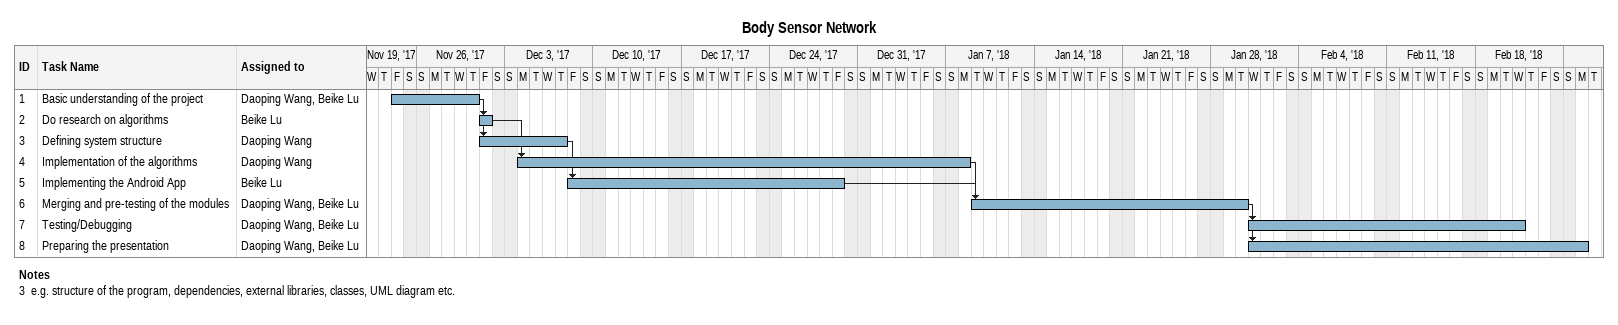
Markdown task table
Body Sensor Network

| ID | Task | Start | Finish | Predecessors | Resources |
|---|---|---|---|---|---|
| 1 | Basic understanding of the project | 2017-11-24 | 2017-11-30 |  | Daoping Wang, Beike Lu |
| 2 | Do research on algorithms | 2017-12-01 | 2017-12-01 | 1 | Beike Lu |
| 3 | Defining system structure | 2017-12-01 | 2017-12-07 | 1 | Daoping Wang |
| 4 | Implementation of the algorithms | 2017-12-04 | 2018-01-08 | 2 | Daoping Wang |
| 5 | Implementing the Android App | 2017-12-08 | 2017-12-29 | 3 | Beike Lu |
| 6 | Merging and pre-testing of the modules | 2018-01-09 | 2018-01-30 | 4, 5 | Daoping Wang, Beike Lu |
| 7 | Testing/Debugging | 2018-01-31 | 2018-02-21 | 6 | Daoping Wang, Beike Lu |
| 8 | Preparing the presentation | 2018-01-31 | 2018-02-26 | 6 | Daoping Wang, Beike Lu |

Notes
- 3: e.g. structure of the program, dependencies, external libraries, classes, UML diagram etc.
